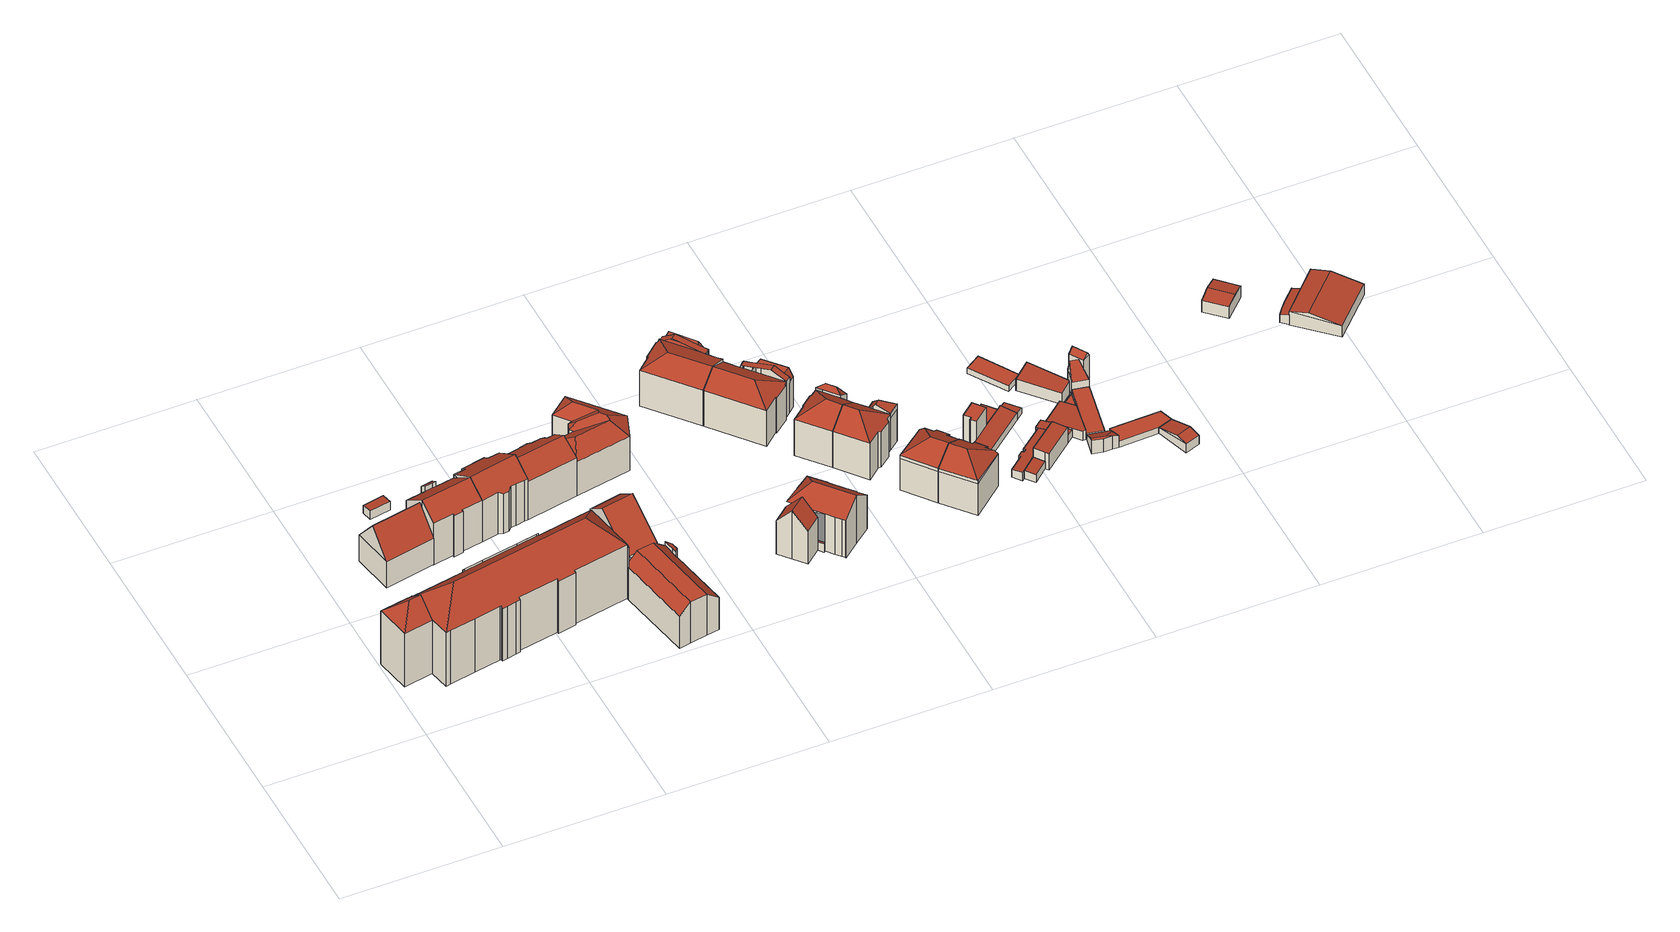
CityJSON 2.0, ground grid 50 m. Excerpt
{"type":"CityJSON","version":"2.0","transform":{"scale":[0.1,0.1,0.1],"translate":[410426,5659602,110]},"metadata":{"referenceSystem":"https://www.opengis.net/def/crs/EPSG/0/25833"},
"CityObjects":{
"building1":{"type":"Building","attributes":{"Dachtyp_tdc":"tdcFreeFormRoof","Gemeindeschluessel":14612000,"Dachneigung":52.1,"QualitaetDacherkennung":3,"Geometrietyp2DReferenz":"3000","measuredHeight":18.47,"function":"31001_9998","roofType":"5000"},"geometry":[{"type":"Solid","lod":"2","boundaries":[[[[0,1,2,3]],[[1,4,5,2]],[[4,6,7,5]],[[6,0,3,7]],[[8,9,6,4]],[[8,4,1]],[[9,8,1,0]],[[9,0,6]],[[3,2,5,7]]]],"semantics":{"surfaces":[{"type":"WallSurface"},{"type":"RoofSurface"},{"type":"GroundSurface"}],"values":[[0,0,0,0,1,0,1,0,2]]}}]},
"building2":{"type":"Building","attributes":{"Dachtyp_tdc":"tdcPolyFlatRoof","Gemeindeschluessel":14612000,"Dachneigung":6.13,"QualitaetDacherkennung":74,"Geometrietyp2DReferenz":"3000","measuredHeight":3.32,"function":"31001_9998","roofType":"2100"},"geometry":[{"type":"Solid","lod":"2","boundaries":[[[[10,11,12,13]],[[11,14,15,12]],[[14,16,17,15]],[[16,10,13,17]],[[16,14,11,10]],[[13,12,15,17]]]],"semantics":{"surfaces":[{"type":"WallSurface"},{"type":"RoofSurface"},{"type":"GroundSurface"}],"values":[[0,0,0,0,1,2]]}}]},
"building3":{"type":"Building","attributes":{"Gemeindeschluessel":14612000,"Geometrietyp2DReferenz":"3000","function":"31001_9998","roofType":"9999"},"children":["building3-1","building3-2","building3-3","building3-4","building3-5","building3-6"]},
"building3-1":{"type":"BuildingPart","attributes":{"Dachtyp_tdc":"tdcHipAndGableRoof","Dachneigung":42.8,"QualitaetDacherkennung":61,"Geometrietyp2DReferenz":"3000","measuredHeight":25.25,"roofType":"5000"},"parents":["building3"],"geometry":[{"type":"MultiSurface","lod":"2","boundaries":[[[18,19,20,21]],[[19,22,23,24,20]],[[25,26,27,28]],[[26,29,30,27]],[[29,31,32,30]],[[31,33,34,32]],[[33,18,21,34]],[[29,26,35]],[[26,25,36,37,35]],[[37,38,22,19,18,33,31,29,35]],[[21,20,24,39,40,28,27,30,32,34]]],"semantics":{"surfaces":[{"type":"WallSurface"},{"type":"RoofSurface"},{"type":"GroundSurface"}],"values":[0,0,0,0,0,0,0,1,1,1,2]}}]},
"building3-2":{"type":"BuildingPart","attributes":{"Dachtyp_tdc":"tdcPolyFlatRoof","Dachneigung":45.95,"QualitaetDacherkennung":5,"Geometrietyp2DReferenz":"3000","measuredHeight":20.75,"roofType":"2100"},"parents":["building3"],"geometry":[{"type":"MultiSurface","lod":"2","boundaries":[[[41,42,43,44,45]],[[46,47,48]],[[46,49,50,47]],[[49,51,52,50]],[[51,53,54,52]],[[53,55,56,54]],[[55,57,58,56]],[[57,41,45,58]],[[57,55,53,51,49,46,42,41]],[[45,44,47,50,52,54,56,58]]],"semantics":{"surfaces":[{"type":"WallSurface"},{"type":"RoofSurface"},{"type":"GroundSurface"}],"values":[0,0,0,0,0,0,0,0,1,2]}}]},
"building3-3":{"type":"BuildingPart","attributes":{"Dachtyp_tdc":"tdcCutGableRoof","Dachneigung":1.96,"QualitaetDacherkennung":79,"Geometrietyp2DReferenz":"3000","measuredHeight":15.63,"roofType":"9999"},"parents":["building3"],"geometry":[{"type":"MultiSurface","lod":"2","boundaries":[[[59,60,61,62,63,64,65,66]],[[67,68,69,70,71,72,73,74]],[[66,67,74,59]],[[75,76,77,78,79,80,81,82,83,84,85,86,87,88]],[[64,63,76,75]],[[61,60,79,78]],[[60,59,80,79]],[[59,74,81,80]],[[74,73,82,81]],[[73,72,83,82]]],"semantics":{"surfaces":[{"type":"RoofSurface"},{"type":"GroundSurface"},{"type":"WallSurface"}],"values":[0,0,0,1,2,2,2,2,2,2]}}]},
"building3-4":{"type":"BuildingPart","attributes":{"Dachtyp_tdc":"tdcPolyFlatRoof","Dachneigung":24.43,"QualitaetDacherkennung":28,"Geometrietyp2DReferenz":"3000","measuredHeight":13.97,"roofType":"2100"},"parents":["building3"],"geometry":[{"type":"MultiSurface","lod":"2","boundaries":[[[89,90,61,78,91]],[[92,93,94,76,63]],[[93,89,91,94]],[[93,92,95,90,89]],[[91,78,77,76,94]]],"semantics":{"surfaces":[{"type":"WallSurface"},{"type":"RoofSurface"},{"type":"GroundSurface"}],"values":[0,0,0,1,2]}}]},
"building3-5":{"type":"BuildingPart","attributes":{"Dachtyp_tdc":"tdcHipRoof","Dachneigung":42.42,"QualitaetDacherkennung":58,"Geometrietyp2DReferenz":"3000","measuredHeight":28.16,"roofType":"3200"},"parents":["building3"],"geometry":[{"type":"MultiSurface","lod":"2","boundaries":[[[96,97,98,99]],[[97,100,101,98]],[[100,102,103,101]],[[102,104,105,103]],[[104,106,107,105]],[[106,108,109,107]],[[108,110,111,109]],[[110,112,113,111]],[[112,114,115,113]],[[114,116,117,115]],[[116,118,119,117]],[[118,120,121,119]],[[120,122,123,121]],[[122,124,125,123]],[[124,126,25,28,125]],[[23,127,128,24]],[[127,129,130,128]],[[129,48,47,130]],[[43,131,45,44]],[[131,132,133,45]],[[132,134,135,133]],[[134,136,137,135]],[[136,138,139,140,137]],[[141,96,99,83,72]],[[142,143,144,138]],[[145,146,36,126,124,147]],[[138,136,134,132,131,43,48,129,127,23,145,147,142]],[[124,122,120,118,116,114,112,110,108,106,104,102,100,97,96,141,148,143,142,147]],[[99,98,101,103,105,107,109,111,113,115,117,119,121,123,125,28,40,39,24,128,130,47,44,45,133,135,137,140,86,85,84,83]]],"semantics":{"surfaces":[{"type":"WallSurface"},{"type":"RoofSurface"},{"type":"GroundSurface"}],"values":[0,0,0,0,0,0,0,0,0,0,0,0,0,0,0,0,0,0,0,0,0,0,0,0,1,1,1,1,2]}}]},
"building3-6":{"type":"BuildingPart","attributes":{"Dachtyp_tdc":"tdcGableRoof","Dachneigung":39.93,"QualitaetDacherkennung":38,"Geometrietyp2DReferenz":"3000","measuredHeight":24.79,"roofType":"3100"},"parents":["building3"],"geometry":[{"type":"MultiSurface","lod":"2","boundaries":[[[149,150,151,152]],[[150,153,64,75,151]],[[153,150,154]],[[150,149,155,154]],[[156,68,157,158,65,153,154,155,144]],[[152,151,75,88,87,86,140]]],"semantics":{"surfaces":[{"type":"WallSurface"},{"type":"RoofSurface"},{"type":"GroundSurface"}],"values":[0,0,0,1,1,2]}}]},
"building4":{"type":"Building","attributes":{"Gemeindeschluessel":14612000,"Geometrietyp2DReferenz":"3000","function":"31001_9998","roofType":"9999"},"children":["building4-1","building4-2"]},
"building4-1":{"type":"BuildingPart","attributes":{"Dachtyp_tdc":"tdcPolyFlatRoof","Dachneigung":34.88,"QualitaetDacherkennung":34,"Geometrietyp2DReferenz":"3000","measuredHeight":16.09,"roofType":"2100"},"parents":["building4"],"geometry":[{"type":"MultiSurface","lod":"2","boundaries":[[[159,160,161,162]],[[160,163,161]],[[164,165,166]],[[164,167,168,165]],[[167,159,162,168]],[[167,164,160,159]],[[162,161,165,168]]],"semantics":{"surfaces":[{"type":"WallSurface"},{"type":"RoofSurface"},{"type":"GroundSurface"}],"values":[0,0,0,0,0,1,2]}}]},
"building4-2":{"type":"BuildingPart","attributes":{"Dachtyp_tdc":"tdcGableRoof","Dachneigung":37.77,"QualitaetDacherkennung":76,"Geometrietyp2DReferenz":"3000","measuredHeight":20.16,"roofType":"3100"},"parents":["building4"],"geometry":[{"type":"MultiSurface","lod":"2","boundaries":[[[169,170,171,172]],[[170,173,174,171]],[[173,175,176,174]],[[175,177,178,176]],[[177,179,180,178]],[[179,166,165,180]],[[163,181,161]],[[181,182,183,161]],[[182,184,185,183]],[[184,186,187,185]],[[186,188,189,187]],[[188,169,172,189]],[[184,182,181,163,166,179,177]],[[177,175,173,170,169,188,186,184]],[[172,171,174,176,178,180,165,161,183,185,187,189]]],"semantics":{"surfaces":[{"type":"WallSurface"},{"type":"RoofSurface"},{"type":"GroundSurface"}],"values":[0,0,0,0,0,0,0,0,0,0,0,0,1,1,2]}}]},
"building5":{"type":"Building","attributes":{"Dachtyp_tdc":"tdcFreeFormRoof","Gemeindeschluessel":14612000,"Dachneigung":33.17,"QualitaetDacherkennung":54,"Geometrietyp2DReferenz":"3000","measuredHeight":20.23,"function":"31001_9998","roofType":"5000"},"geometry":[{"type":"Solid","lod":"2","boundaries":[[[[190,191,192,193]],[[191,194,195,192]],[[194,196,197,195]],[[196,198,199,197]],[[198,200,201,199]],[[200,202,203,201]],[[202,204,205,203]],[[204,206,207,205]],[[206,208,209,207]],[[208,210,211,209]],[[210,212,213,211]],[[212,214,215,213]],[[214,216,217,215]],[[216,218,219,217]],[[218,190,193,219]],[[220,200,198,196,194,191,190,218,221]],[[204,202,220,221,216,214,212,210,208,206]],[[202,200,220]],[[218,216,221]],[[193,192,195,197,199,201,203,205,207,209,211,213,215,217,219]]]],"semantics":{"surfaces":[{"type":"WallSurface"},{"type":"RoofSurface"},{"type":"GroundSurface"}],"values":[[0,0,0,0,0,0,0,0,0,0,0,0,0,0,0,1,1,0,0,2]]}}]},
"building6":{"type":"Building","attributes":{"Dachtyp_tdc":"tdcFreeFormRoof","Gemeindeschluessel":14612000,"Dachneigung":33.85,"QualitaetDacherkennung":51,"Geometrietyp2DReferenz":"3000","measuredHeight":18.09,"function":"31001_9998","roofType":"5000"},"geometry":[{"type":"Solid","lod":"2","boundaries":[[[[222,223,224,201]],[[223,225,226,224]],[[225,227,228,226]],[[227,229,230,228]],[[229,231,232,230]],[[231,233,234,232]],[[233,235,236,234]],[[235,237,238,236]],[[237,239,240,238]],[[239,241,203,240]],[[241,222,201,203]],[[241,239,242,243]],[[242,237,235,233,231,229,227,225,223,222,243]],[[239,237,242]],[[222,241,243]],[[201,224,226,228,230,232,234,236,238,240,203]]]],"semantics":{"surfaces":[{"type":"WallSurface"},{"type":"RoofSurface"},{"type":"GroundSurface"}],"values":[[0,0,0,0,0,0,0,0,0,0,0,1,1,0,0,2]]}}]},
"building7":{"type":"Building","attributes":{"Dachtyp_tdc":"tdcFreeFormRoof","Gemeindeschluessel":14612000,"Dachneigung":34.82,"QualitaetDacherkennung":2,"Geometrietyp2DReferenz":"3000","measuredHeight":17.21,"function":"31001_9998","roofType":"5000"},"geometry":[{"type":"Solid","lod":"2","boundaries":[[[[244,245,246,247]],[[245,248,249,246]],[[248,250,251,249]],[[250,252,253,251]],[[254,255,256,250,248]],[[254,248,245]],[[257,258,255,254,245,244]],[[259,260,257,244,261]],[[259,261,262]],[[260,259,262,263]],[[258,257,260,263,264]],[[265,256,255,258,264,266]],[[265,266,252]],[[256,265,252,250]],[[253,267,268,269,270,271,247,246,249,251]],[[252,266,267,253]],[[266,264,268,267]],[[264,263,269,268]],[[263,262,270,269]],[[262,261,271,270]],[[261,244,247,271]]]],"semantics":{"surfaces":[{"type":"WallSurface"},{"type":"RoofSurface"},{"type":"GroundSurface"}],"values":[[0,0,0,0,1,1,1,1,1,1,1,1,1,1,2,0,0,0,0,0,0]]}}]},
"building8":{"type":"Building","attributes":{"Gemeindeschluessel":14612000,"Geometrietyp2DReferenz":"3000","function":"31001_9998","roofType":"9999"},"children":["building8-1","building8-2","building8-3","building8-4"]},
"building8-1":{"type":"BuildingPart","attributes":{"Dachtyp_tdc":"tdcHipAndGableRoof","Dachneigung":39.27,"QualitaetDacherkennung":46,"Geometrietyp2DReferenz":"3000","measuredHeight":18.14,"roofType":"5000"},"parents":["building8"],"geometry":[{"type":"MultiSurface","lod":"2","boundaries":[[[272,273,274,275]],[[273,276,277,274]],[[276,278,279,277]],[[278,280,281,279]],[[280,282,283,281]],[[282,284,285,283]],[[284,286,287,285]],[[286,288,289,287]],[[288,290,291,289]],[[290,292,293,291]],[[292,294,295,293]],[[294,296,297,298,295]],[[299,300,301,302,303]],[[300,304,305,301]],[[304,306,307,305]],[[306,272,275,307]],[[300,299,308,309,310]],[[309,296,294,292,290,288,286,310]],[[286,284,282,280,278,276,273,272,306,304,300,310]],[[275,274,277,279,281,283,285,287,289,291,293,295,298,311,312,302,301,305,307]]],"semantics":{"surfaces":[{"type":"WallSurface"},{"type":"RoofSurface"},{"type":"GroundSurface"}],"values":[0,0,0,0,0,0,0,0,0,0,0,0,0,0,0,0,1,1,1,2]}}]},
"building8-2":{"type":"BuildingPart","attributes":{"Dachtyp_tdc":"tdcGableRoof","Dachneigung":49.57,"QualitaetDacherkennung":28,"Geometrietyp2DReferenz":"3000","measuredHeight":18.27,"roofType":"3100"},"parents":["building8"],"geometry":[{"type":"MultiSurface","lod":"2","boundaries":[[[313,314,315,316,317]],[[314,318,319,315]],[[318,320,321,319]],[[320,322,323,324,321]],[[318,314,313,325]],[[325,322,320,318]],[[326,316,315,319,321,324]]],"semantics":{"surfaces":[{"type":"WallSurface"},{"type":"RoofSurface"},{"type":"GroundSurface"}],"values":[0,0,0,0,1,1,2]}}]},
"building8-3":{"type":"BuildingPart","attributes":{"Dachtyp_tdc":"tdcPolyFlatRoof","Dachneigung":0,"QualitaetDacherkennung":0,"Geometrietyp2DReferenz":"3000","measuredHeight":3.12,"roofType":"9999"},"parents":["building8"],"geometry":[{"type":"MultiSurface","lod":"2","boundaries":[[[297,327,328,323,329,317,330]],[[330,317,316,331]],[[323,328,332,324]],[[311,332,328,327]],[[297,330,331,298]],[[331,316,326,324,332,311,298]],[[326,316,317,329]],[[324,326,329,323]],[[298,311,327,297]]],"semantics":{"surfaces":[{"type":"RoofSurface"},{"type":"WallSurface"},{"type":"GroundSurface"},{"type":"ClosureSurface","isClosure":"1","QuelleClosure":"LoD1Solid"}],"values":[0,1,1,1,1,2,3,3,3]}}]},
"building8-4":{"type":"BuildingPart","attributes":{"Dachtyp_tdc":"tdcPolyFlatRoof","Dachneigung":0,"QualitaetDacherkennung":4,"Geometrietyp2DReferenz":"3000","measuredHeight":7.95,"roofType":"1000"},"parents":["building8"],"geometry":[{"type":"MultiSurface","lod":"2","boundaries":[[[333,334,335,332]],[[334,336,337,335]],[[336,338,339,337]],[[338,303,302,339]],[[340,333,332,311]],[[340,341,303,338,336,334,333]],[[332,335,337,339,302,312,311]]],"semantics":{"surfaces":[{"type":"WallSurface"},{"type":"RoofSurface"},{"type":"GroundSurface"}],"values":[0,0,0,0,0,1,2]}}]},
"building9":{"type":"Building","attributes":{"Gemeindeschluessel":14612000,"Geometrietyp2DReferenz":"3000","function":"31001_9998","roofType":"9999"},"children":["building9-1","building9-2","building9-3"]},
"building9-1":{"type":"BuildingPart","attributes":{"Dachtyp_tdc":"tdcFreeFormRoof","Dachneigung":68.3,"QualitaetDacherkennung":22,"Geometrietyp2DReferenz":"3000","measuredHeight":14.78,"roofType":"5000"},"parents":["building9"],"geometry":[{"type":"MultiSurface","lod":"2","boundaries":[[[342,343,344,345]],[[343,346,347,344]],[[346,348,349,347]],[[348,350,351,349]],[[343,350,352,353]],[[350,348,352]],[[348,346,353,352]],[[346,343,353]],[[351,344,345,344,347,349]]],"semantics":{"surfaces":[{"type":"WallSurface"},{"type":"RoofSurface"},{"type":"GroundSurface"}],"values":[0,0,0,0,1,1,1,1,2]}}]},
"building9-2":{"type":"BuildingPart","attributes":{"Dachtyp_tdc":"tdcGableRoof","Dachneigung":10.27,"QualitaetDacherkennung":34,"Geometrietyp2DReferenz":"3000","measuredHeight":15.97,"roofType":"3100"},"parents":["building9"],"geometry":[{"type":"MultiSurface","lod":"2","boundaries":[[[354,355,356,357]],[[358,359,360,351,350]],[[359,354,357,360]],[[361,362,363,364,365,366,367]],[[368,369,365,364,370]],[[354,361,367,355]],[[358,363,362,359]],[[370,364,363,358]],[[359,362,361,354]],[[357,356,345,344,351,360]]],"semantics":{"surfaces":[{"type":"WallSurface"},{"type":"RoofSurface"},{"type":"GroundSurface"}],"values":[0,0,0,1,1,0,0,0,0,2]}}]},
"building9-3":{"type":"BuildingPart","attributes":{"Dachtyp_tdc":"tdcHipAndGableRoof","Dachneigung":23.65,"QualitaetDacherkennung":52,"Geometrietyp2DReferenz":"3000","measuredHeight":17.28,"roofType":"5000"},"parents":["building9"],"geometry":[{"type":"MultiSurface","lod":"2","boundaries":[[[371,372,373,374]],[[372,375,376,373]],[[375,377,378,376]],[[377,379,380,378]],[[379,381,382,380]],[[381,383,384,382]],[[383,385,386,384]],[[385,387,388,386]],[[387,389,390,388]],[[389,391,345,390]],[[391,368,345]],[[392,393,394,356,355,367]],[[393,371,374,394]],[[391,389,387,385,383,381,395]],[[381,379,377,395]],[[377,375,372,371,393,392,366,369,391,395]],[[374,373,376,378,380,382,384,386,388,390,345,356,394]]],"semantics":{"surfaces":[{"type":"WallSurface"},{"type":"RoofSurface"},{"type":"GroundSurface"}],"values":[0,0,0,0,0,0,0,0,0,0,0,0,0,1,1,1,2]}}]},
"building10":{"type":"Building","attributes":{"Gemeindeschluessel":14612000,"Geometrietyp2DReferenz":"3000","function":"31001_9998","roofType":"9999"},"children":["building10-1","building10-2","building10-3"]},
"building10-1":{"type":"BuildingPart","attributes":{"Dachtyp_tdc":"tdcCutGableRoof","Dachneigung":0.517,"QualitaetDacherkennung":25,"Geometrietyp2DReferenz":"3000","measuredHeight":14.37,"roofType":"9999"},"parents":["building10"],"geometry":[{"type":"MultiSurface","lod":"2","boundaries":[[[396,397,398,399]],[[397,400,401,398]],[[400,402,403,401]],[[402,404,405,403]],[[404,406,407,405]],[[400,397,396,408]],[[409,410,406,404,402]],[[408,411,412,409,402,400]],[[399,398,401,403,405,407,413,414,415]]],"semantics":{"surfaces":[{"type":"WallSurface"},{"type":"RoofSurface"},{"type":"GroundSurface"}],"values":[0,0,0,0,0,1,1,1,2]}}]},
"building10-2":{"type":"BuildingPart","attributes":{"Dachtyp_tdc":"tdcGableRoof","Dachneigung":10.64,"QualitaetDacherkennung":30,"Geometrietyp2DReferenz":"3000","measuredHeight":15.86,"roofType":"3100"},"parents":["building10"],"geometry":[{"type":"MultiSurface","lod":"2","boundaries":[[[416,417,418,419,420]],[[417,421,422,418]],[[421,423,396,399,422]],[[424,425,426,407,406]],[[427,423,421,417,416,428]],[[428,425,424,410,429,412,427]],[[430,419,418,422,399,415,414,413,407,426]]],"semantics":{"surfaces":[{"type":"WallSurface"},{"type":"RoofSurface"},{"type":"GroundSurface"}],"values":[0,0,0,0,1,1,2]}}]},
"building10-3":{"type":"BuildingPart","attributes":{"Dachtyp_tdc":"tdcHipAndGableRoof","Dachneigung":30.45,"QualitaetDacherkennung":64,"Geometrietyp2DReferenz":"3000","measuredHeight":17.3,"roofType":"5000"},"parents":["building10"],"geometry":[{"type":"MultiSurface","lod":"2","boundaries":[[[431,432,433,434]],[[432,435,436,433]],[[435,437,438,436]],[[437,420,419,438]],[[439,440,441,426]],[[440,442,443,441]],[[442,444,445,443]],[[444,446,447,445]],[[446,448,449,447]],[[448,450,451,449]],[[450,452,453,451]],[[452,431,434,453]],[[448,446,444,442,440,439,454]],[[439,455,420,437,435,432,431,452,454]],[[452,450,448,454]],[[434,433,436,438,419,430,426,441,443,445,447,449,451,453]]],"semantics":{"surfaces":[{"type":"WallSurface"},{"type":"RoofSurface"},{"type":"GroundSurface"}],"values":[0,0,0,0,0,0,0,0,0,0,0,0,1,1,1,2]}}]},
"building11":{"type":"Building","attributes":{"Gemeindeschluessel":14612000,"Geometrietyp2DReferenz":"3000","function":"31001_9998","roofType":"9999"},"children":["building11-1","building11-2"]},
"building11-1":{"type":"BuildingPart","attributes":{"Dachtyp_tdc":"tdcHipAndGableRoof","Dachneigung":35.27,"QualitaetDacherkennung":49,"Geometrietyp2DReferenz":"3000","measuredHeight":18.52,"roofType":"5000"},"parents":["building11"],"geometry":[{"type":"MultiSurface","lod":"2","boundaries":[[[456,457,458,459]],[[457,460,461,458]],[[460,462,463,461]],[[462,464,465,463]],[[464,466,467,465]],[[466,468,469,467]],[[468,470,471,469]],[[472,473,474,475]],[[473,456,459,474]],[[470,468,466,464,462,460,476]],[[460,457,456,476]],[[456,473,472,470,476]],[[459,458,461,463,465,467,469,471,475,474]]],"semantics":{"surfaces":[{"type":"WallSurface"},{"type":"RoofSurface"},{"type":"GroundSurface"}],"values":[0,0,0,0,0,0,0,0,0,1,1,1,2]}}]},
"building11-2":{"type":"BuildingPart","attributes":{"Dachtyp_tdc":"tdcHipRoof","Dachneigung":59.05,"QualitaetDacherkennung":29,"Geometrietyp2DReferenz":"3000","measuredHeight":15.47,"roofType":"3200"},"parents":["building11"],"geometry":[{"type":"MultiSurface","lod":"2","boundaries":[[[477,478,479,480]],[[478,481,472,475,479]],[[482,477,480,471,470]],[[481,478,483]],[[477,482,484]],[[478,477,484,483]],[[482,481,483,484]],[[480,479,475,471]]],"semantics":{"surfaces":[{"type":"WallSurface"},{"type":"RoofSurface"},{"type":"GroundSurface"}],"values":[0,0,0,1,1,1,1,2]}}]},
"building12":{"type":"Building","attributes":{"Gemeindeschluessel":14612000,"Geometrietyp2DReferenz":"3000","function":"31001_9998","roofType":"9999"},"children":["building12-1","building12-2"]},
"building12-1":{"type":"BuildingPart","attributes":{"Dachtyp_tdc":"tdcHipAndGableRoof","Dachneigung":18.51,"QualitaetDacherkennung":24,"Geometrietyp2DReferenz":"3000","measuredHeight":15.55,"roofType":"5000"},"parents":["building12"],"geometry":[{"type":"MultiSurface","lod":"2","boundaries":[[[485,486,487,488]],[[486,489,490,487]],[[491,485,488,492]],[[493,485,494]],[[485,491,495,496,494]],[[497,493,494,496]],[[486,493,497,498,489]],[[485,493,486]],[[488,487,490,492]]],"semantics":{"surfaces":[{"type":"WallSurface"},{"type":"RoofSurface"},{"type":"GroundSurface"}],"values":[0,0,0,1,1,1,0,0,2]}}]},
"building12-2":{"type":"BuildingPart","attributes":{"Dachtyp_tdc":"tdcHipAndGableRoof","Dachneigung":36.35,"QualitaetDacherkennung":62,"Geometrietyp2DReferenz":"3000","measuredHeight":18.64,"roofType":"5000"},"parents":["building12"],"geometry":[{"type":"MultiSurface","lod":"2","boundaries":[[[473,499,491,492,474]],[[498,490,489]],[[498,500,501,490]],[[500,502,503,501]],[[502,504,505,503]],[[504,506,507,505]],[[506,508,509,507]],[[508,457,458,509]],[[457,510,511,458]],[[510,473,474,511]],[[508,506,504,502,500,498,512]],[[498,495,499,473,510,512]],[[510,457,508,512]],[[474,492,490,501,503,505,507,509,458,511]]],"semantics":{"surfaces":[{"type":"WallSurface"},{"type":"RoofSurface"},{"type":"GroundSurface"}],"values":[0,0,0,0,0,0,0,0,0,0,1,1,1,2]}}]},
"building13":{"type":"Building","attributes":{"Dachtyp_tdc":"tdcFreeFormRoof","Gemeindeschluessel":14612000,"Dachneigung":31.92,"QualitaetDacherkennung":50,"Geometrietyp2DReferenz":"3000","measuredHeight":17.21,"function":"31001_9998","roofType":"5000"},"geometry":[{"type":"Solid","lod":"2","boundaries":[[[[513,514,515,516]],[[516,515,517,518]],[[518,517,519,520]],[[520,519,521,522]],[[522,521,523,524]],[[524,523,525,526]],[[526,525,527,528,529]],[[530,531,532,533,534]],[[534,533,535]],[[536,537,538]],[[529,528,539,540]],[[540,539,541,531,530]],[[542,543,544,545,546,547,548,549,550,551,552,553,554,555]],[[538,537,514,513]],[[518,520,543,542]],[[520,522,544,543]],[[522,524,545,544]],[[524,526,546,545]],[[526,529,547,546]],[[529,540,548,547]],[[540,530,549,548]],[[530,534,550,549]],[[534,535,551,550]],[[535,536,552,551]],[[536,538,553,552]],[[538,513,554,553]],[[513,516,555,554]],[[516,518,542,555]],[[532,531,541,556]],[[527,556,541,539,528]],[[537,536,535,533,532,556,527,525,523,521,519,517,515,514]]]],"semantics":{"surfaces":[{"type":"WallSurface"},{"type":"GroundSurface"},{"type":"RoofSurface"}],"values":[[0,0,0,0,0,0,0,0,0,0,0,0,1,0,0,0,0,0,0,0,0,0,0,0,0,0,0,0,2,2,2]]}}]},
"building14":{"type":"Building","attributes":{"Dachtyp_tdc":"tdcFreeFormRoof","Gemeindeschluessel":14612000,"Dachneigung":31.58,"QualitaetDacherkennung":52,"Geometrietyp2DReferenz":"3000","measuredHeight":17.29,"function":"31001_9998","roofType":"5000"},"geometry":[{"type":"Solid","lod":"2","boundaries":[[[[557,558,559,560]],[[558,561,562,559]],[[561,529,547,562]],[[529,526,546,547]],[[526,563,564,546]],[[563,565,566,564]],[[565,567,568,566]],[[567,569,570,568]],[[569,571,572,570]],[[571,573,574,572]],[[573,575,576,574]],[[575,577,578,576]],[[577,579,580,578]],[[579,581,582,580]],[[581,557,560,582]],[[583,584,585,586,587]],[[581,579,588,589,590,591,592,593,594,595,596,597,584,583,598]],[[597,528,585,584]],[[561,586,585,528,529]],[[529,528,597,596,526]],[[581,598,557]],[[557,598,583,587,558]],[[526,596,595,563]],[[563,595,594,565]],[[565,594,593,567]],[[567,593,592,569]],[[569,592,591,571]],[[573,590,589,575]],[[571,591,590,573]],[[575,589,588,577]],[[577,588,579]],[[558,587,586,561]],[[560,559,562,547,546,564,566,568,570,572,574,576,578,580,582]]]],"semantics":{"surfaces":[{"type":"WallSurface"},{"type":"RoofSurface"},{"type":"GroundSurface"}],"values":[[0,0,0,0,0,0,0,0,0,0,0,0,0,0,0,1,1,1,0,0,0,0,0,0,0,0,0,0,0,0,0,0,2]]}}]},
"building15":{"type":"Building","attributes":{"Gemeindeschluessel":14612000,"Dachneigung":90,"Dachorientierung":0,"MittlereTraufHoehe":120.65,"QualitaetDacherkennung":25,"ObjektHoehe":9.79,"BodenHoehe":110.86,"Geometrietyp2DReferenz":"3000","AbsoluteHoehe":120.65,"Dachflaeche":26.3,"measuredHeight":9.79,"function":"31001_9998","roofType":"1000","storeysAboveGround":3},"geometry":[{"type":"MultiSurface","lod":"2","boundaries":[[[599,600,601,602]],[[600,603,604,601]],[[603,605,606,604]],[[605,607,608,606]],[[607,609,610,608]],[[609,599,602,610]],[[609,607,605,603,600,599]],[[602,601,604,606,608,610]]],"semantics":{"surfaces":[{"type":"WallSurface"},{"type":"RoofSurface"},{"type":"GroundSurface"}],"values":[0,0,0,0,0,0,1,2]}}]},
"building16":{"type":"Building","attributes":{"Dachtyp_tdc":"tdcPolyFlatRoof","Gemeindeschluessel":14612000,"Dachneigung":3.94,"QualitaetDacherkennung":69,"Geometrietyp2DReferenz":"3000","measuredHeight":3.09,"function":"31001_9998","roofType":"2100"},"geometry":[{"type":"Solid","lod":"2","boundaries":[[[[611,612,613,614]],[[612,615,616,613]],[[615,617,618,616]],[[617,611,614,618]],[[617,615,612,611]],[[614,613,616,618]]]],"semantics":{"surfaces":[{"type":"WallSurface"},{"type":"RoofSurface"},{"type":"GroundSurface"}],"values":[[0,0,0,0,1,2]]}}]},
"building17":{"type":"Building","attributes":{"Dachtyp_tdc":"tdcPolyFlatRoof","Gemeindeschluessel":14612000,"Dachneigung":6.15,"QualitaetDacherkennung":76,"Geometrietyp2DReferenz":"3000","measuredHeight":3.3,"function":"31001_2463","roofType":"2100"},"geometry":[{"type":"Solid","lod":"2","boundaries":[[[[619,620,621,622]],[[620,623,624,621]],[[623,625,626,624]],[[625,627,628,626]],[[627,629,630,628]],[[629,631,632,630]],[[631,619,622,632]],[[631,629,627,625,623,620,619]],[[622,621,624,626,628,630,632]]]],"semantics":{"surfaces":[{"type":"WallSurface"},{"type":"RoofSurface"},{"type":"GroundSurface"}],"values":[[0,0,0,0,0,0,0,1,2]]}}]},
"building18":{"type":"Building","attributes":{"Dachtyp_tdc":"tdcPolyFlatRoof","Gemeindeschluessel":14612000,"Dachneigung":0,"QualitaetDacherkennung":76,"Geometrietyp2DReferenz":"3000","measuredHeight":2.35,"function":"31001_9998","roofType":"1000"},"geometry":[{"type":"Solid","lod":"2","boundaries":[[[[633,634,635,636]],[[634,637,638,635]],[[637,639,640,638]],[[639,641,642,640]],[[641,633,636,642]],[[641,639,637,634,633]],[[636,635,638,640,642]]]],"semantics":{"surfaces":[{"type":"WallSurface"},{"type":"RoofSurface"},{"type":"GroundSurface"}],"values":[[0,0,0,0,0,1,2]]}}]},
"building19":{"type":"Building","attributes":{"Dachtyp_tdc":"tdcPolyFlatRoof","Gemeindeschluessel":14612000,"Dachneigung":7.97,"QualitaetDacherkennung":70,"Geometrietyp2DReferenz":"3000","measuredHeight":3.29,"function":"31001_9998","roofType":"2100"},"geometry":[{"type":"Solid","lod":"2","boundaries":[[[[643,644,645,646]],[[644,647,648,645]],[[647,649,650,648]],[[649,651,652,650]],[[651,653,654,652]],[[653,655,656,654]],[[655,657,658,656]],[[657,659,660,658]],[[659,661,662,660]],[[661,663,664,662]],[[663,665,666,664]],[[665,643,646,666]],[[665,663,661,659,657,655,653,651,649,647,644,643]],[[646,645,648,650,652,654,656,658,660,662,664,666]]]],"semantics":{"surfaces":[{"type":"WallSurface"},{"type":"RoofSurface"},{"type":"GroundSurface"}],"values":[[0,0,0,0,0,0,0,0,0,0,0,0,1,2]]}}]},
"building20":{"type":"Building","attributes":{"Dachtyp_tdc":"tdcPolyFlatRoof","Gemeindeschluessel":14612000,"Dachneigung":4.07,"QualitaetDacherkennung":70,"Geometrietyp2DReferenz":"3000","measuredHeight":6.59,"function":"31001_9998","roofType":"2100"},"geometry":[{"type":"Solid","lod":"2","boundaries":[[[[667,668,669,670]],[[668,671,666,669]],[[671,672,664,666]],[[672,673,674,664]],[[673,675,676,674]],[[675,667,670,676]],[[675,673,672,671,668,667]],[[670,669,666,664,674,676]]]],"semantics":{"surfaces":[{"type":"WallSurface"},{"type":"RoofSurface"},{"type":"GroundSurface"}],"values":[[0,0,0,0,0,0,1,2]]}}]},
"building21":{"type":"Building","attributes":{"Dachtyp_tdc":"tdcPolyFlatRoof","Gemeindeschluessel":14612000,"Dachneigung":9.49,"QualitaetDacherkennung":63,"Geometrietyp2DReferenz":"3000","measuredHeight":2.63,"function":"31001_2463","roofType":"2100"},"geometry":[{"type":"Solid","lod":"2","boundaries":[[[[677,678,628,679]],[[678,680,626,628]],[[680,681,682,626]],[[681,677,679,682]],[[681,680,678,677]],[[679,628,626,682]]]],"semantics":{"surfaces":[{"type":"WallSurface"},{"type":"RoofSurface"},{"type":"GroundSurface"}],"values":[[0,0,0,0,1,2]]}}]},
"building22":{"type":"Building","attributes":{"Dachtyp_tdc":"tdcPolyFlatRoof","Gemeindeschluessel":14612000,"Dachneigung":6.68,"QualitaetDacherkennung":60,"Geometrietyp2DReferenz":"3000","measuredHeight":3.19,"function":"31001_9998","roofType":"2100"},"geometry":[{"type":"Solid","lod":"2","boundaries":[[[[683,661,662,664]],[[661,684,685,662]],[[684,686,687,685]],[[686,688,689,687]],[[688,690,691,689]],[[690,692,674,691]],[[692,683,664,674]],[[692,690,688,686,684,661,683]],[[664,662,685,687,689,691,674]]]],"semantics":{"surfaces":[{"type":"WallSurface"},{"type":"RoofSurface"},{"type":"GroundSurface"}],"values":[[0,0,0,0,0,0,0,1,2]]}}]},
"building23":{"type":"Building","attributes":{"Dachtyp_tdc":"tdcPolyFlatRoof","Gemeindeschluessel":14612000,"Dachneigung":0,"QualitaetDacherkennung":64,"Geometrietyp2DReferenz":"3000","measuredHeight":2.86,"function":"31001_9998","roofType":"1000"},"geometry":[{"type":"Solid","lod":"2","boundaries":[[[[693,694,691,674]],[[694,695,696,691]],[[695,697,676,696]],[[697,693,674,676]],[[697,695,694,693]],[[674,691,696,676]]]],"semantics":{"surfaces":[{"type":"WallSurface"},{"type":"RoofSurface"},{"type":"GroundSurface"}],"values":[[0,0,0,0,1,2]]}}]},
"building24":{"type":"Building","attributes":{"Dachtyp_tdc":"tdcPolyFlatRoof","Gemeindeschluessel":14612000,"Dachneigung":0,"QualitaetDacherkennung":86,"Geometrietyp2DReferenz":"3000","measuredHeight":2.06,"function":"31001_9998","roofType":"1000"},"geometry":[{"type":"Solid","lod":"2","boundaries":[[[[698,699,700,701]],[[699,702,703,700]],[[702,704,705,703]],[[704,698,701,705]],[[704,702,699,698]],[[701,700,703,705]]]],"semantics":{"surfaces":[{"type":"WallSurface"},{"type":"RoofSurface"},{"type":"GroundSurface"}],"values":[[0,0,0,0,1,2]]}}]},
"building25":{"type":"Building","attributes":{"Dachtyp_tdc":"tdcPolyFlatRoof","Gemeindeschluessel":14612000,"Dachneigung":3.92,"QualitaetDacherkennung":82,"Geometrietyp2DReferenz":"3000","measuredHeight":3.63,"function":"31001_9998","roofType":"2100"},"geometry":[{"type":"Solid","lod":"2","boundaries":[[[[706,707,696,708]],[[707,709,691,696]],[[709,688,689,691]],[[688,710,711,689]],[[710,712,713,711]],[[712,714,715,713]],[[714,716,717,715]],[[716,706,708,717]],[[716,714,712,710,688,709,707,706]],[[708,696,691,689,711,713,715,717]]]],"semantics":{"surfaces":[{"type":"WallSurface"},{"type":"RoofSurface"},{"type":"GroundSurface"}],"values":[[0,0,0,0,0,0,0,0,1,2]]}}]},
"building26":{"type":"Building","attributes":{"Dachtyp_tdc":"tdcFreeFormRoof","Gemeindeschluessel":14612000,"Dachneigung":31.53,"QualitaetDacherkennung":17,"Geometrietyp2DReferenz":"3000","measuredHeight":5.2,"function":"31001_2463","roofType":"5000"},"geometry":[{"type":"Solid","lod":"2","boundaries":[[[[718,719,720,721]],[[719,722,723,720]],[[722,724,725,723]],[[724,726,727,725]],[[726,728,729,727]],[[728,730,731,729]],[[730,718,721,731]],[[724,722,732,733,734]],[[732,719,718,730,735,733]],[[726,734,733,735,728]],[[722,719,732]],[[726,724,734]],[[730,728,735]],[[721,720,723,725,727,729,731]]]],"semantics":{"surfaces":[{"type":"WallSurface"},{"type":"RoofSurface"},{"type":"GroundSurface"}],"values":[[0,0,0,0,0,0,0,1,1,1,0,0,0,2]]}}]},
"building27":{"type":"Building","attributes":{"Dachtyp_tdc":"tdcPolyFlatRoof","Gemeindeschluessel":14612000,"Dachneigung":4.85,"QualitaetDacherkennung":80,"Geometrietyp2DReferenz":"3000","measuredHeight":4.84,"function":"31001_9998","roofType":"2100"},"geometry":[{"type":"Solid","lod":"2","boundaries":[[[[736,737,738,739]],[[737,740,741,738]],[[740,742,743,741]],[[742,744,745,743]],[[744,736,739,745]],[[744,742,740,737,736]],[[739,738,741,743,745]]]],"semantics":{"surfaces":[{"type":"WallSurface"},{"type":"RoofSurface"},{"type":"GroundSurface"}],"values":[[0,0,0,0,0,1,2]]}}]},
"building28":{"type":"Building","attributes":{"Dachtyp_tdc":"tdcPolyFlatRoof","Gemeindeschluessel":14612000,"Dachneigung":0,"QualitaetDacherkennung":58,"Geometrietyp2DReferenz":"3000","measuredHeight":2.23,"function":"31001_9998","roofType":"1000"},"geometry":[{"type":"Solid","lod":"2","boundaries":[[[[746,747,748,749]],[[747,750,751,748]],[[750,746,749,751]],[[750,747,746]],[[749,748,751]]]],"semantics":{"surfaces":[{"type":"WallSurface"},{"type":"RoofSurface"},{"type":"GroundSurface"}],"values":[[0,0,0,1,2]]}}]},
"building29":{"type":"Building","attributes":{"Dachtyp_tdc":"tdcPolyFlatRoof","Gemeindeschluessel":14612000,"Dachneigung":0,"QualitaetDacherkennung":86,"Geometrietyp2DReferenz":"3000","measuredHeight":2.25,"function":"31001_2463","roofType":"1000"},"geometry":[{"type":"Solid","lod":"2","boundaries":[[[[752,753,754,755]],[[753,756,757,754]],[[756,758,759,757]],[[758,752,755,759]],[[758,756,753,752]],[[755,754,757,759]]]],"semantics":{"surfaces":[{"type":"WallSurface"},{"type":"RoofSurface"},{"type":"GroundSurface"}],"values":[[0,0,0,0,1,2]]}}]},
"building30":{"type":"Building","attributes":{"Dachtyp_tdc":"tdcFreeFormRoof","Gemeindeschluessel":14612000,"Dachneigung":66.58,"QualitaetDacherkennung":5,"Geometrietyp2DReferenz":"3000","measuredHeight":10.73,"function":"31001_9998","roofType":"5000"},"geometry":[{"type":"Solid","lod":"2","boundaries":[[[[760,761,757,759]],[[761,762,763,757]],[[762,764,765,763]],[[764,766,767,765]],[[766,760,759,767]],[[760,766,768,769,761]],[[768,764,762,769]],[[762,761,769]],[[766,764,768]],[[759,757,763,765,767]]]],"semantics":{"surfaces":[{"type":"WallSurface"},{"type":"RoofSurface"},{"type":"GroundSurface"}],"values":[[0,0,0,0,0,1,1,0,0,2]]}}]},
"building31":{"type":"Building","attributes":{"Dachtyp_tdc":"tdcGableRoof","Gemeindeschluessel":14612000,"Dachneigung":38.4,"QualitaetDacherkennung":1,"Geometrietyp2DReferenz":"3000","measuredHeight":12.7,"function":"31001_9998","roofType":"3100"},"geometry":[{"type":"Solid","lod":"2","boundaries":[[[[770,771,765,767]],[[771,772,773,765]],[[772,774,775,773]],[[774,770,767,775]],[[772,771,776]],[[770,774,777]],[[771,770,777,776]],[[774,772,776,777]],[[767,765,773,775]]]],"semantics":{"surfaces":[{"type":"WallSurface"},{"type":"RoofSurface"},{"type":"GroundSurface"}],"values":[[0,0,0,0,0,0,1,1,2]]}}]},
"building32":{"type":"Building","attributes":{"Dachtyp_tdc":"tdcPolyFlatRoof","Gemeindeschluessel":14612000,"Dachneigung":0,"QualitaetDacherkennung":76,"Geometrietyp2DReferenz":"3000","measuredHeight":2.29,"function":"31001_2463","roofType":"1000"},"geometry":[{"type":"Solid","lod":"2","boundaries":[[[[778,779,720,723]],[[779,780,781,720]],[[780,782,783,781]],[[782,784,785,783]],[[784,778,723,785]],[[784,782,780,779,778]],[[723,720,781,783,785]]]],"semantics":{"surfaces":[{"type":"WallSurface"},{"type":"RoofSurface"},{"type":"GroundSurface"}],"values":[[0,0,0,0,0,1,2]]}}]},
"building33":{"type":"Building","attributes":{"Dachtyp_tdc":"tdcGableRoof","Gemeindeschluessel":14612000,"Dachneigung":15.86,"QualitaetDacherkennung":8,"Geometrietyp2DReferenz":"3000","measuredHeight":4.21,"function":"31001_2463","roofType":"3100"},"geometry":[{"type":"Solid","lod":"2","boundaries":[[[[786,787,788,789]],[[787,790,791,788]],[[790,792,793,791]],[[792,786,789,793]],[[790,787,794]],[[786,792,795]],[[787,786,795,794]],[[792,790,794,795]],[[789,788,791,793]]]],"semantics":{"surfaces":[{"type":"WallSurface"},{"type":"RoofSurface"},{"type":"GroundSurface"}],"values":[[0,0,0,0,0,0,1,1,2]]}}]},
"building34":{"type":"Building","attributes":{"Dachtyp_tdc":"tdcGableRoof","Gemeindeschluessel":14612000,"Dachneigung":10.34,"QualitaetDacherkennung":63,"Geometrietyp2DReferenz":"3000","measuredHeight":5.16,"function":"31001_9998","roofType":"3100"},"geometry":[{"type":"Solid","lod":"2","boundaries":[[[[796,797,798,799]],[[797,800,801,798]],[[800,802,803,801]],[[802,796,799,803]],[[800,797,804]],[[796,802,805]],[[797,796,805,804]],[[802,800,804,805]],[[799,798,801,803]]]],"semantics":{"surfaces":[{"type":"WallSurface"},{"type":"RoofSurface"},{"type":"GroundSurface"}],"values":[[0,0,0,0,0,0,1,1,2]]}}]},
"building35":{"type":"Building","attributes":{"Dachtyp_tdc":"tdcPolyFlatRoof","Gemeindeschluessel":14612000,"Dachneigung":15.39,"QualitaetDacherkennung":70,"Geometrietyp2DReferenz":"3000","measuredHeight":3.64,"function":"31001_9998","roofType":"2100"},"geometry":[{"type":"Solid","lod":"2","boundaries":[[[[806,807,808,809]],[[807,810,811,808]],[[810,812,813,811]],[[812,814,815,813]],[[814,816,817,815]],[[816,806,809,817]],[[816,814,812,810,807,806]],[[809,808,811,813,815,817]]]],"semantics":{"surfaces":[{"type":"WallSurface"},{"type":"RoofSurface"},{"type":"GroundSurface"}],"values":[[0,0,0,0,0,0,1,2]]}}]},
"building36":{"type":"Building","attributes":{"Dachtyp_tdc":"tdcGableRoof","Gemeindeschluessel":14612000,"Dachneigung":11.15,"QualitaetDacherkennung":84,"Geometrietyp2DReferenz":"3000","measuredHeight":6.16,"function":"31001_9998","roofType":"3100"},"geometry":[{"type":"Solid","lod":"2","boundaries":[[[[818,819,820,821]],[[819,822,823,820]],[[822,824,825,823]],[[824,818,821,825]],[[822,819,826]],[[818,824,827]],[[819,818,827,826]],[[824,822,826,827]],[[821,820,823,825]]]],"semantics":{"surfaces":[{"type":"WallSurface"},{"type":"RoofSurface"},{"type":"GroundSurface"}],"values":[[0,0,0,0,0,0,1,1,2]]}}]}
},
"vertices":[
[308,608,107],[150,578,107],[150,578,8],[308,608,8],[126,709,107],[126,709,8],[285,740,107],[285,740,8],[138,644,193],[296,674,193],
[285,892,39],[291,858,43],[291,858,10],[285,892,10],[224,846,43],[224,846,10],[218,879,39],[218,879,10],
[91,321,209],[105,324,209],[105,324,9],[91,321,9],[106,321,212],[106,321,210],[106,321,9],[117,210,209],[24,193,209],[24,193,9],[117,210,9],[4,302,212],[4,302,9],[4,306,209],[4,306,9],[20,309,209],[20,309,9],[70,260,262],[117,213,211],[107,266,262],[98,319,212],[98,319,9],[107,266,9],
[529,398,217],[529,397,217],[529,397,210],[529,397,9],[529,398,9],[278,352,217],[278,352,9],[278,352,210],[282,353,217],[282,353,9],[281,362,207],[281,362,9],[347,374,207],[347,374,9],[461,395,207],[461,395,9],[527,407,207],[527,407,9],
[873,27,164],[912,34,131],[875,235,131],[874,233,131],[865,286,132],[838,281,155],[831,280,160],[827,279,164],[772,269,166],[766,267,160],[735,261,132],[736,256,132],[737,249,132],[736,249,132],[780,10,131],[818,17,166],[838,281,9],[865,286,9],[874,233,9],[875,235,9],[912,34,9],[873,27,9],[818,17,9],[780,10,9],[736,249,9],[737,249,9],[736,256,9],[735,261,9],[772,269,9],[827,279,9],
[885,251,143],[875,235,149],[885,251,9],[865,286,149],[881,274,143],[881,274,9],[874,233,149],
[735,256,212],[559,224,212],[559,224,9],[735,256,9],[560,219,207],[560,219,9],[502,208,207],[502,208,9],[501,214,212],[501,214,9],[373,191,212],[373,191,9],[374,185,207],[374,185,9],[361,182,207],[361,182,9],[331,176,206],[331,176,9],[315,173,206],[315,173,9],[314,180,212],[314,180,9],[310,179,212],[310,179,9],[226,164,212],[226,164,9],[144,149,212],[144,149,9],[129,146,212],[129,146,9],[117,210,211],[111,322,210],[111,322,9],[195,337,210],[195,337,9],[529,398,210],[533,398,210],[533,398,9],[616,413,210],[616,413,9],[699,428,210],[699,428,9],[705,429,210],[705,429,209],[705,429,9],[736,249,206],[641,328,291],[736,256,212],[724,322,211],[98,319,210],[107,266,211],[200,248,291],[737,249,206],
[704,433,210],[805,452,211],[805,452,9],[704,433,9],[838,281,160],[816,395,257],[715,376,257],[735,261,160],[772,269,160],[827,279,160],
[380,772,158],[383,757,168],[383,757,7],[380,772,7],[383,757,149],[346,751,168],[346,751,7],[346,751,149],[343,765,158],[343,765,7],
[403,620,162],[373,614,162],[373,614,7],[403,620,7],[372,619,165],[372,619,7],[308,608,165],[308,608,7],[298,663,209],[298,663,7],[285,740,149],[285,740,7],[383,757,148],[444,768,148],[444,768,7],[458,691,209],[458,691,7],[468,635,165],[468,635,7],[402,624,165],[402,624,7],
[482,775,160],[479,792,148],[479,792,8],[482,775,8],[555,806,148],[555,806,8],[558,789,160],[558,789,8],[587,794,160],[587,794,8],[595,795,160],[595,795,8],[620,662,163],[620,662,8],[610,661,163],[610,661,8],[582,656,164],[582,656,8],[565,654,164],[565,654,8],[554,643,158],[554,643,8],[537,640,158],[537,640,8],[522,646,164],[522,646,8],[468,635,164],[468,635,8],[444,768,160],[444,768,8],[609,721,210],[458,693,210],
[595,795,140],[663,807,141],[663,807,8],[665,810,139],[665,810,8],[691,816,139],[691,816,8],[702,807,146],[702,807,8],[730,812,146],[730,812,8],[739,805,152],[739,805,8],[741,793,160],[741,793,8],[766,798,160],[766,798,8],[785,693,152],[785,693,8],[620,662,152],[774,755,189],[608,725,189],
[829,809,137],[821,819,137],[821,819,7],[829,809,7],[829,842,137],[829,842,7],[842,847,137],[842,847,7],[803,893,137],[803,893,7],[848,824,154],[907,808,179],[912,829,167],[925,773,173],[922,790,179],[807,751,174],[922,771,174],[766,798,137],[785,693,137],[962,724,137],[990,802,137],[863,888,167],[868,947,137],[868,947,7],[990,802,7],[962,724,7],[785,693,7],[766,798,7],
[1381,329,132],[1383,321,135],[1383,321,7],[1381,329,7],[1413,284,135],[1413,284,7],[1422,279,132],[1422,279,7],[1438,261,132],[1438,261,7],[1439,252,136],[1439,252,7],[1457,231,136],[1457,231,7],[1407,191,188],[1407,191,7],[1355,150,148],[1355,150,7],[1354,151,148],[1354,151,7],[1347,159,148],[1347,159,7],[1334,175,148],[1334,175,7],[1314,200,148],[1314,200,38],[1314,200,7],[1292,334,141],[1340,372,135],[1340,372,7],[1292,334,7],[1292,334,86],[1360,348,136],[1360,348,7],[1368,345,132],[1368,345,7],[1293,334,141],[1239,289,148],[1321,294,188],[1239,289,7],[1293,334,7],
[1297,211,132],[1249,171,132],[1249,171,7],[1297,211,7],[1297,211,38],[1218,208,190],[1218,208,7],[1186,246,132],[1186,246,7],[1234,286,132],[1234,286,38],[1234,286,7],[1266,248,190],[1266,248,7],
[1239,289,38],[1239,290,38],[1266,248,38],[1309,196,38],[1309,196,7],[1239,290,7],
[1239,290,86],[1246,296,86],[1246,296,7],[1240,304,86],[1240,304,7],[1277,335,86],[1277,335,7],[1239,289,86],[1293,334,86],
[1197,1034,72],[1213,1047,124],[1213,1047,7],[1197,1034,7],[1232,1063,124],[1232,1063,7],[1306,974,124],[1306,974,7],[1287,958,124],[1287,958,7],[1289,975,155],[1231,1046,155],
[1300,936,142],[1288,926,142],[1288,926,7],[1300,936,7],[1287,958,142],[1303,938,142],[1303,938,7],[1300,936,149],[1303,938,149],[1287,958,153],[1238,1017,167],[1223,1004,167],[1283,932,150],[1288,926,149],[1197,1034,142],[1205,1024,150],[1213,1047,142],
[1309,900,150],[1321,886,150],[1321,886,7],[1309,900,7],[1322,885,150],[1322,885,7],[1270,841,180],[1270,841,7],[1223,801,142],[1223,801,7],[1097,950,141],[1097,950,7],[1141,986,145],[1141,986,7],[1138,990,143],[1138,990,7],[1185,1029,147],[1185,1029,7],[1188,1026,149],[1188,1026,7],[1197,1034,150],[1288,926,150],[1300,911,150],[1300,911,7],[1181,946,180],
[1388,836,125],[1407,852,125],[1407,852,8],[1388,836,8],[1417,841,151],[1417,841,8],[1472,776,152],[1472,776,8],[1481,765,122],[1481,765,8],[1462,748,122],[1462,748,8],[1397,825,151],[1452,760,152],[1453,759,150],[1432,785,152],[1451,762,152],[1452,760,8],[1432,785,8],[1397,825,8],
[1357,843,149],[1368,853,149],[1368,853,8],[1357,843,8],[1357,843,141],[1372,855,149],[1372,855,8],[1388,836,154],[1462,748,143],[1447,736,143],[1447,736,8],[1432,785,167],[1417,772,167],[1452,760,150],[1417,772,8],
[1322,885,141],[1325,882,141],[1325,882,8],[1322,885,8],[1336,868,141],[1336,868,8],[1347,855,141],[1347,855,8],[1447,736,140],[1439,729,140],[1439,729,8],[1441,726,139],[1441,726,8],[1395,688,139],[1395,688,8],[1393,691,142],[1393,691,8],[1346,651,142],[1346,651,8],[1223,801,143],[1223,801,8],[1270,841,181],[1270,841,8],[1352,742,181],[1417,772,141],
[1525,536,193],[1476,496,145],[1476,496,8],[1525,536,8],[1400,586,144],[1400,586,8],[1448,625,143],[1448,625,8],[1447,630,140],[1447,630,8],[1482,658,139],[1482,658,8],[1487,656,143],[1487,656,8],[1506,671,143],[1506,671,8],[1554,612,143],[1579,581,143],[1579,581,8],[1554,612,8],[1493,576,193],
[1538,697,123],[1585,637,124],[1585,637,8],[1538,697,8],[1554,612,152],[1506,671,152],[1555,638,162],[1533,665,162],
[1636,575,128],[1683,518,128],[1683,518,8],[1636,575,8],[1651,492,128],[1651,492,8],[1605,549,128],[1605,549,8],[1683,518,148],[1637,540,163],[1612,540,143],[1622,528,163],[1651,492,148],[1651,492,143],
[1605,549,143],[1635,479,144],[1635,479,8],[1635,469,138],[1635,469,8],[1599,441,140],[1599,441,8],[1589,441,145],[1589,441,8],[1549,407,146],[1549,407,8],[1525,537,194],[1525,537,8],[1558,497,194],
[1765,360,126],[1765,360,132],[1760,356,137],[1760,356,126],[1764,352,137],[1764,352,126],[1768,346,137],[1768,346,126],[1770,344,137],[1770,344,126],[1773,340,137],[1773,340,126],[1784,327,136],[1784,327,126],[1733,285,178],[1681,244,137],[1681,244,126],[1706,419,126],[1706,419,127],[1716,408,138],[1734,386,137],[1734,386,126],[1748,398,126],[1773,367,126],[1771,365,128],[1771,365,126],[1607,336,137],[1607,336,126],[1608,337,138],[1764,352,6],[1768,346,6],[1770,344,6],[1773,340,6],[1784,327,6],[1681,244,6],[1607,336,6],[1706,419,6],[1734,386,6],[1748,398,6],[1773,367,6],[1771,365,6],[1765,360,6],[1760,356,6],[1698,328,178],
[1835,266,126],[1861,235,126],[1861,235,6],[1835,266,6],[1760,151,126],[1760,151,6],[1786,325,126],[1786,325,6],[1788,323,126],[1788,323,6],[1794,316,126],[1794,316,6],[1801,307,126],[1801,307,6],[1805,302,126],[1805,302,6],[1810,296,126],[1810,296,6],[1814,300,126],[1814,300,6],[1820,305,126],[1820,305,6],[1823,308,126],[1823,308,6],[1848,277,126],[1848,277,6],[1853,245,137],[1768,241,179],[1759,152,138],[1760,151,137],[1861,235,128],[1820,305,129],[1814,300,134],[1810,296,137],[1805,302,137],[1801,307,137],[1794,316,137],[1788,323,137],[1786,325,137],[1784,327,137],[1732,285,179],[1835,266,137],
[1858,415,107],[1865,421,107],[1865,421,9],[1858,415,9],[1849,439,107],[1849,439,9],[1892,475,107],[1892,475,9],[1920,441,107],[1920,441,9],[1871,400,107],[1871,400,9],
[1961,203,35],[1938,231,38],[1938,231,7],[1961,203,7],[1984,271,38],[1984,271,7],[2008,243,35],[2008,243,7],
[1871,400,40],[1920,441,40],[1920,441,7],[1871,400,7],[1980,489,40],[1980,489,7],[1989,497,40],[1989,497,7],[2021,455,34],[2021,455,7],[1868,329,34],[1868,329,7],[1835,369,40],[1835,369,7],
[1892,475,34],[1887,481,34],[1887,481,11],[1892,475,11],[1946,530,34],[1946,530,11],[1980,489,34],[1980,489,11],[1920,441,34],[1920,441,11],
[1938,231,39],[1931,225,39],[1931,225,6],[1938,231,6],[1910,253,34],[1910,253,6],[1955,290,34],[1955,290,6],[1951,296,33],[1951,296,6],[1967,309,33],[1967,309,6],[1972,304,34],[1972,304,6],[1980,310,34],[1980,310,6],[1975,316,33],[1975,316,6],[2049,376,33],[2049,376,6],[2075,345,39],[2075,345,6],[1984,271,39],[1984,271,6],
[2016,234,68],[2008,243,69],[2008,243,6],[2016,234,6],[1984,271,71],[2075,345,71],[2078,347,71],[2078,347,6],[2108,310,68],[2108,310,6],
[2043,473,29],[2021,455,33],[2043,473,7],[1989,497,33],[2009,514,29],[2009,514,7],
[2075,345,38],[2044,383,32],[2044,383,6],[2069,404,32],[2069,404,6],[2079,391,34],[2079,391,6],[2101,366,38],[2101,366,6],[2078,347,38],
[2078,347,34],[2101,366,34],[2130,328,34],[2130,328,6],[2108,310,34],
[2047,567,31],[1974,682,31],[1974,682,10],[2047,567,10],[2022,712,31],[2022,712,10],[2094,596,31],[2094,596,10],
[2150,303,41],[2130,328,39],[2150,303,6],[2101,366,36],[2149,449,34],[2149,449,6],[2158,438,35],[2158,438,6],[2181,410,37],[2181,410,6],[2160,303,42],[2160,303,6],
[2215,298,19],[2231,299,17],[2231,299,1],[2215,298,1],[2232,241,46],[2232,241,1],[2214,241,51],[2214,241,1],[2186,242,51],[2186,242,1],[2153,249,51],[2153,249,1],[2166,309,19],[2166,309,1],[2231,283,27],[2197,246,53],[2210,241,52],[2154,255,53],
[2068,563,52],[2122,607,58],[2122,607,9],[2068,563,9],[2197,492,57],[2197,492,9],[2195,486,56],[2195,486,9],[2160,456,52],[2160,456,9],
[2181,410,31],[2158,438,31],[2158,438,8],[2181,410,8],[2191,464,31],[2191,464,8],
[2215,298,23],[2166,309,23],[2166,309,0],[2215,298,0],[2203,488,23],[2203,488,0],[2252,478,23],[2252,478,0],
[2252,478,49],[2203,488,49],[2213,533,58],[2213,533,0],[2217,535,50],[2217,535,0],[2243,493,79],[2243,493,0],[2234,508,108],[2209,513,108],
[2243,493,112],[2217,535,112],[2240,550,111],[2240,550,0],[2267,508,111],[2267,508,0],[2232,545,127],[2259,503,127],
[2232,241,24],[2231,299,24],[2389,302,24],[2389,302,1],[2403,261,24],[2403,261,1],[2356,245,24],[2356,245,1],
[2356,245,23],[2403,261,23],[2403,261,2],[2356,245,2],[2439,158,35],[2439,158,2],[2391,141,35],[2391,141,2],[2428,192,44],[2380,175,44],
[2728,579,50],[2671,636,50],[2671,636,6],[2728,579,6],[2736,701,50],[2736,701,6],[2793,643,50],[2793,643,6],[2703,669,58],[2761,611,58],
[2869,489,40],[2850,508,33],[2850,508,4],[2869,489,4],[2866,531,31],[2866,531,4],[2887,554,31],[2887,554,4],[2926,593,31],[2926,593,4],[2949,571,40],[2949,571,4],
[3109,509,45],[2981,381,46],[2981,381,3],[3109,509,3],[2869,489,54],[2869,489,3],[2996,619,54],[2996,619,3],[2911,449,65],[3038,578,65]
]}
